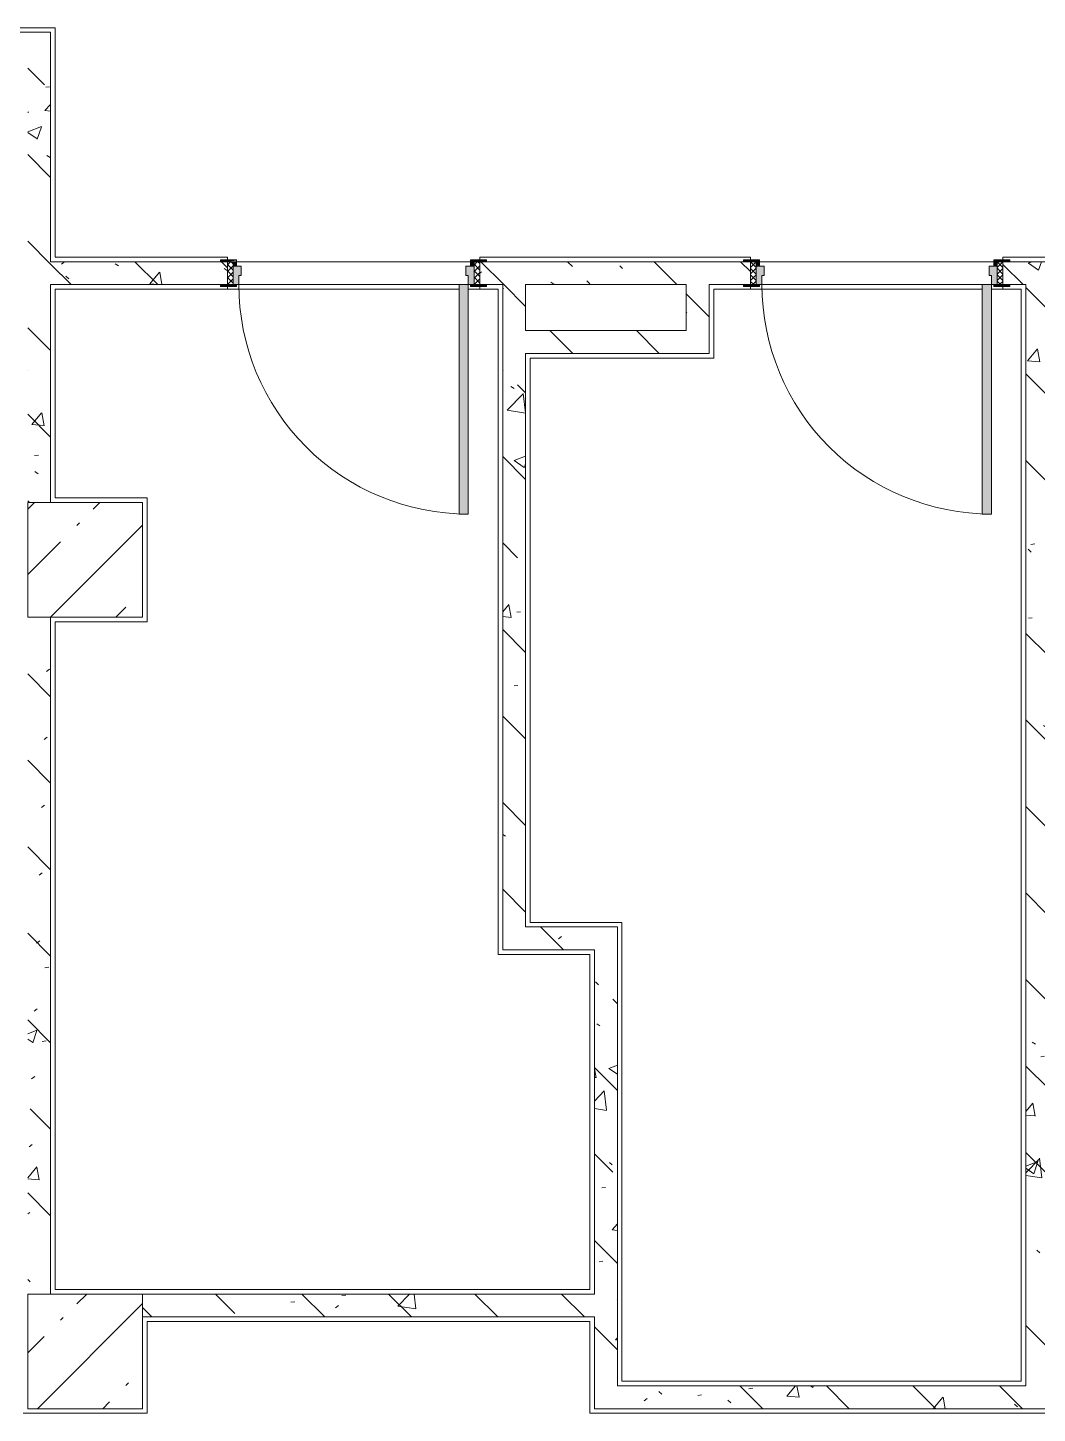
# Model space of a CAD drawing. Header units: millimetres. Extents: x 81711 to 274967, y -8553 to 29000.
# Drawn here: x 226537 to 230937, y 15130 to 21170 of the extents above; entities that cross this region are included whole.
import ezdxf

# ---------------------------------------------------------------- set-up
doc = ezdxf.new("R2010")
doc.units = ezdxf.units.MM
for name, color, linetype, lineweight, true_color in [('A-DOOR-5', 7, 'Continuous', 5, 0xe2e2e2), ('A-DOOR-6', 7, 'Continuous', 5, 0xaaaaaa), ('A-DOOR-FRAM-3', 7, 'Continuous', 5, 0xe2e2e2), ('A-DOOR-FRAM-4', 7, 'Continuous', 5, 0xaaaaaa), ('A-FLOR-2', 7, 'Continuous', 5, 0xaaaaaa), ('I-WALL-29', 7, 'Continuous', 5, 0x787878)]:
    doc.layers.add(name, color=color, linetype=linetype, lineweight=lineweight, true_color=true_color)
doc.layers.add('I-WALL-27', color=7, linetype='Continuous', lineweight=5)
doc.layers.add('S-COLS-1', color=7, linetype='Continuous', lineweight=5)
pattern_1 = [(135, (147956.67, 0), (-377.1708, -377.1708), [533.4, -88.9, 17.78, -88.9]), (135, (147956.67, 376.94), (-377.1708, -377.1708), []), (50, (147956.67, 0), (637.6445, -55.7866), [66.675, -733.425]), (355, (147956.7, 0), (-123.3494, 668.699), [53.34, -586.74]), (100.451, (148009.8, -4.65), (514.299, 612.908), [56.665, -623.315]), (46.184, (147956.7, 177.8), (948.7764, -147.15), [100.012, -1100.137]), (96.636, (148035.7, 165.5), (830.909, 865.997), [84.998, -934.973]), (351.184, (147956.7, 177.8), (830.918, 865.988), [80.01, -880.11]), (21, (148045.57, 133.35), (530.6506, -357.9283), [66.675, -733.425]), (326, (148045.6, 133.35), (216.308, 644.6585), [53.34, -586.74]), (71.451, (148089.8, 103.5), (746.9596, 286.7243), [56.665, -623.315]), (37.5, (147956.67, 0), (10.81053, 295.9426), [16.764, -562.864, 16.764, -578.866, -588.962]), (37.5, (147956.67, 0), (10.81053, 295.9426), [-1175.258, 16.764, -572.198]), (7.5, (147956.67, 0), (233.8692, 350.6318), [16.764, -322.834, 16.764, -549.529, -224.472]), (7.5, (147956.67, 0), (233.8692, 350.6318), [-905.891, 16.764, -207.708]), (327.5, (147758.43, 0), (474.5678, -20.0513), [16.764, -205.486, 16.764, -676.656, -920.115]), (327.5, (147758.43, 0), (474.5678, -20.0513), [-915.67, 16.764, -903.351]), (317.5, (147669.53, 0), (518.4522, 88.9934), [16.764, -272.161, 16.764, -443.738, -653.415]), (317.5, (147669.53, 0), (518.4522, 88.9934), [-749.427, 16.764, -636.651])]
pattern_2 = [(135, (1751.41, 114.685), (-14.14214, -14.14214), []), (225, (1751.41, 114.685), (14.14214, -14.14214), [])]
pattern_3 = [(45, (-371.384, 114.685), (-14.1421, 14.1421), []), (135, (-371.384, 114.685), (-14.1421, -14.1421), [])]

# ---------------------------------------------------------------- blocks, each defined once
blk = doc.blocks.new('110_Дверь_СКБ_1Ст_Внутренняя1 - Д-11п 1100x2100h_кладовые _все__ коридор _между помещениями блока столовой__ моечные _все_ 2-32102277-1_5_3_птичка')
at = {"layer": 'A-DOOR-5'}
h = blk.add_hatch(color=256, dxfattribs=at)
h.paths.add_polyline_path([(-477.5, -30), (-477.5, 10), (-487.5, 10), (-487.5, 50), (-512.5, 50), (-512.5, -30), (-487.5, -30)])
h.paths.add_polyline_path([(537.5, -30), (537.5, 50), (512.5, 50), (512.5, 10), (502.5, 10), (502.5, -30), (512.5, -30)])
at = {"layer": 'A-DOOR-6'}
h = blk.add_hatch(dxfattribs=at)
h.set_pattern_fill('FP_17', color=256, style=0, pattern_type=2)
h.set_pattern_definition(pattern_2)
h.paths.add_polyline_path([(537.5, -50), (562.5, -50), (562.5, 50), (537.5, 50)])
at = {"layer": 'A-DOOR-FRAM-3'}
for points in [[(-447.5, 50), (-447.5, 1050), (-487.5, 1050), (-487.5, 50)], [(-567.5, 50), (-497.5, 50), (-497.5, 58), (-567.5, 58)], [(562.5, 50), (592.5, 50), (592.5, 58), (522.5, 58), (522.5, 50), (542.6, 50)], [(-567.5, -58), (-497.5, -58), (-497.5, -50), (-567.5, -50)], [(-497.5, -50), (-497.5, -30), (-512.5, -30), (-512.5, -50)], [(537.5, -50), (537.5, -30), (522.5, -30), (522.5, -50)], [(560.5, -58), (592.5, -58), (592.5, -50), (522.5, -51.4), (522.5, -58)]]:
    blk.add_hatch(color=256, dxfattribs=at).paths.add_polyline_path(points)
at = {"layer": 'A-DOOR-FRAM-4'}
h = blk.add_hatch(dxfattribs=at)
h.set_pattern_fill('FP_18', color=256, style=0, pattern_type=2)
h.set_pattern_definition(pattern_3)
h.paths.add_polyline_path([(-537.5, -50), (-512.5, -50), (-512.5, 50), (-537.5, 50)])
at = {"layer": 'A-DOOR-6'}
for p, q in [((-487.5, 1050), (-487.5, 50)), ((-447.5, 1050), (-487.5, 1050)), ((-447.5, 50), (-447.5, 1050)), ((-487.5, 50), (-447.5, 50))]:
    blk.add_line(p, q, dxfattribs=at)
blk.add_arc((-487.5, 50), 1000, 360, 90, dxfattribs=at)
at = {"layer": 'A-DOOR-FRAM-4'}
for p, q in [((-497.5, 58), (-567.5, 58)), ((-567.5, 58), (-567.5, 50)), ((-567.5, 50), (-497.5, 50)), ((-512.5, 50), (-537.5, 50)), ((-537.5, 50), (-537.5, -50)), ((-487.5, 50), (-512.5, 50)), ((-512.5, 50), (-512.5, -30)), ((-512.5, -50), (-512.5, 50)), ((-497.5, 50), (-512.5, 50)), ((-512.5, 50), (-512.5, 49)), ((-512.5, 49), (-497.5, 49)), ((-497.5, 50), (-497.5, 58)), ((-497.5, 49), (-497.5, 50)), ((-487.5, 10), (-487.5, 50)), ((-477.5, 10), (-487.5, 10)), ((-477.5, -30), (-477.5, 10)), ((512.5, 10), (502.5, 10)), ((502.5, 10), (502.5, -30)), ((512.5, 50), (512.5, 10)), ((537.5, 50), (512.5, 50)), ((592.5, 58), (522.5, 58)), ((522.5, 58), (522.5, 50)), ((537.5, 50), (522.5, 50)), ((522.5, 50), (522.5, 49)), ((522.5, 50), (592.5, 50)), ((522.5, 49), (537.5, 49)), ((537.5, -30), (537.5, 50)), ((562.5, 50), (537.5, 50)), ((537.5, 50), (537.5, -50)), ((537.5, 49), (537.5, 50)), ((562.5, -50), (562.5, 50)), ((592.5, 50), (592.5, 58)), ((-497.5, -50), (-567.5, -50)), ((-567.5, -50), (-567.5, -58)), ((-567.5, -58), (-497.5, -58)), ((-537.5, -50), (-512.5, -50)), ((-512.5, -30), (-477.5, -30)), ((-497.5, -30), (-512.5, -30)), ((-512.5, -30), (-512.5, -50)), ((-512.5, -50), (-497.5, -50)), ((-497.5, -50), (-497.5, -30)), ((-497.5, -58), (-497.5, -50)), ((502.5, -30), (537.5, -30)), ((537.5, -30), (522.5, -30)), ((522.5, -30), (522.5, -50)), ((522.5, -50), (537.5, -50)), ((592.5, -50), (522.5, -50)), ((522.5, -50), (522.5, -58)), ((522.5, -58), (592.5, -58)), ((537.5, -50), (537.5, -30)), ((537.5, -50), (562.5, -50)), ((592.5, -58), (592.5, -50))]:
    blk.add_line(p, q, dxfattribs=at)
blk = doc.blocks.new('110_Дверь_СКБ_1Ст_Внутренняя1 - Д-11п 1100x2100h_кладовые _все__ коридор _между помещениями блока столовой__ моечные _все_ 2-V108-1_5_3_птичка')
at = {"layer": 'A-DOOR-5'}
h = blk.add_hatch(color=256, dxfattribs=at)
h.paths.add_polyline_path([(512.5, 50), (512.5, 10), (502.5, 10), (502.5, -30), (537.5, -30), (537.5, 50), (522.5, 50)])
h.paths.add_polyline_path([(-497.5, 50), (-512.5, 50), (-512.5, -30), (-477.5, -30), (-477.5, 10), (-487.5, 10), (-487.5, 50)])
at = {"layer": 'A-DOOR-6'}
h = blk.add_hatch(dxfattribs=at)
h.set_pattern_fill('FP_17', color=256, style=0, pattern_type=2)
h.set_pattern_definition(pattern_2)
h.paths.add_polyline_path([(562.5, 50), (537.5, 50), (537.5, -50), (562.5, -50)])
at = {"layer": 'A-DOOR-FRAM-3'}
for points in [[(-487.5, 1050), (-487.5, 50), (-447.5, 50), (-447.5, 1050)], [(-537.5, 58), (-567.5, 58), (-567.5, 50), (-497.5, 50), (-497.5, 58), (-517.5, 58)], [(592.5, 58), (522.5, 58), (522.5, 50), (592.5, 50)], [(-537.5, -50), (-567.5, -50), (-567.5, -58), (-497.5, -58), (-497.5, -50), (-513.9, -50)], [(-512.5, -30), (-512.5, -50), (-497.5, -50), (-497.5, -30)], [(522.5, -30), (522.5, -50), (537.5, -50), (537.5, -30)], [(562.5, -50), (522.5, -55.2), (522.5, -58), (592.5, -58), (592.5, -50)]]:
    blk.add_hatch(color=256, dxfattribs=at).paths.add_polyline_path(points)
at = {"layer": 'A-DOOR-FRAM-4'}
h = blk.add_hatch(dxfattribs=at)
h.set_pattern_fill('FP_18', color=256, style=0, pattern_type=2)
h.set_pattern_definition(pattern_3)
h.paths.add_polyline_path([(-512.5, 50), (-537.5, 50), (-537.5, -50), (-512.5, -48.8)])
at = {"layer": 'A-DOOR-6'}
for p, q in [((-487.5, 1050), (-487.5, 50)), ((-447.5, 1050), (-487.5, 1050)), ((-447.5, 50), (-447.5, 1050)), ((-487.5, 50), (-447.5, 50))]:
    blk.add_line(p, q, dxfattribs=at)
blk.add_arc((-487.5, 50), 1000, 360, 90, dxfattribs=at)
at = {"layer": 'A-DOOR-FRAM-4'}
for p, q in [((-497.5, 58), (-567.5, 58)), ((-567.5, 58), (-567.5, 50)), ((-567.5, 50), (-497.5, 50)), ((-512.5, 50), (-537.5, 50)), ((-537.5, 50), (-537.5, -50)), ((-487.5, 50), (-512.5, 50)), ((-512.5, 50), (-512.5, -30)), ((-512.5, -50), (-512.5, 50)), ((-497.5, 50), (-512.5, 50)), ((-512.5, 50), (-512.5, 49)), ((-512.5, 49), (-497.5, 49)), ((-497.5, 50), (-497.5, 58)), ((-497.5, 49), (-497.5, 50)), ((-487.5, 10), (-487.5, 50)), ((-477.5, 10), (-487.5, 10)), ((-477.5, -30), (-477.5, 10)), ((512.5, 10), (502.5, 10)), ((502.5, 10), (502.5, -30)), ((512.5, 50), (512.5, 10)), ((537.5, 50), (512.5, 50)), ((592.5, 58), (522.5, 58)), ((522.5, 58), (522.5, 50)), ((537.5, 50), (522.5, 50)), ((522.5, 50), (522.5, 49)), ((522.5, 50), (592.5, 50)), ((522.5, 49), (537.5, 49)), ((537.5, -30), (537.5, 50)), ((562.5, 50), (537.5, 50)), ((537.5, 50), (537.5, -50)), ((537.5, 49), (537.5, 50)), ((562.5, -50), (562.5, 50)), ((592.5, 50), (592.5, 58)), ((-497.5, -50), (-567.5, -50)), ((-567.5, -50), (-567.5, -58)), ((-567.5, -58), (-497.5, -58)), ((-537.5, -50), (-512.5, -50)), ((-512.5, -30), (-477.5, -30)), ((-497.5, -30), (-512.5, -30)), ((-512.5, -30), (-512.5, -50)), ((-512.5, -50), (-497.5, -50)), ((-497.5, -50), (-497.5, -30)), ((-497.5, -58), (-497.5, -50)), ((502.5, -30), (537.5, -30)), ((537.5, -30), (522.5, -30)), ((522.5, -30), (522.5, -50)), ((522.5, -50), (537.5, -50)), ((592.5, -50), (522.5, -50)), ((522.5, -50), (522.5, -58)), ((522.5, -58), (592.5, -58)), ((537.5, -50), (537.5, -30)), ((537.5, -50), (562.5, -50)), ((592.5, -58), (592.5, -50))]:
    blk.add_line(p, q, dxfattribs=at)
blk = doc.blocks.new('BSC_Колонна _Прямоугольная - 500х500-V147-1_5_3_птичка')
at = {"layer": 'S-COLS-1'}
h = blk.add_hatch(dxfattribs=at)
h.set_pattern_fill('FP_144', color=256, style=0, pattern_type=2)
h.set_pattern_definition([(45, (-78830, -15400), (-285.1231, 285.1231), []), (45, (-78544.88, -15400), (-285.1231, 285.1231), [504.031, -100.806, 16.764, -84.042])])
h.paths.add_polyline_path([(-250, -250), (250, -250), (250, 250), (-250, 250), (-250, -74.3)])
for p, q in [((250, 250), (-250, 250)), ((-250, 250), (-250, -250)), ((250, -250), (250, 250)), ((-250, -250), (250, -250))]:
    blk.add_line(p, q, dxfattribs=at)
blk = doc.blocks.new('BSC_Колонна _Прямоугольная - 500х500-V166-1_5_3_птичка')
at = {"layer": 'S-COLS-1'}
h = blk.add_hatch(dxfattribs=at)
h.set_pattern_fill('FP_154', color=256, style=0, pattern_type=2)
h.set_pattern_definition([(45, (-78830, -18850), (-285.1231, 285.1231), []), (45, (-78544.88, -18850), (-285.1231, 285.1231), [504.031, -100.806, 16.764, -84.042])])
h.paths.add_polyline_path([(-150.2, -250), (250, -250), (250, 250), (-250, 250), (-250, -250), (-185.6, -250)])
for p, q in [((250, 250), (-250, 250)), ((-250, 250), (-250, -250)), ((250, -250), (250, 250)), ((-250, -250), (250, -250))]:
    blk.add_line(p, q, dxfattribs=at)

msp = doc.modelspace()

# ---------------------------------------------------------------- hatches: boundary and pattern name
at = {"layer": 'I-WALL-29'}
h = msp.add_hatch(dxfattribs=at)
h.set_pattern_fill('FP_103', color=256, style=0, pattern_type=2)
h.set_pattern_definition(pattern_1)
h.paths.add_polyline_path([(226536.5, 15150), (226536.7, 15150.8), (226536.7, 15650), (226636.5, 15650), (226636.5, 18600), (226536.7, 18600), (226536.7, 19100), (226636.5, 19100), (226636.5, 21150), (226536.5, 21150), (226536.5, 15325.4)])
h = msp.add_hatch(dxfattribs=at)
h.set_pattern_fill('FP_103', color=256, style=0, pattern_type=2)
h.set_pattern_definition(pattern_1)
h.paths.add_polyline_path([(227406.7, 20050), (227406.7, 20150), (226636.5, 20150), (226636.5, 20050), (227376.7, 20050)])
h.paths.add_polyline_path([(228992.9, 20050), (229406.7, 20050), (229406.7, 20150), (228506.7, 20150), (228506.7, 20050), (228726.7, 20050)])
h = msp.add_hatch(dxfattribs=at)
h.set_pattern_fill('FP_103', color=256, style=0, pattern_type=2)
h.set_pattern_definition(pattern_1)
h.paths.add_polyline_path([(229506.7, 19750), (229506.7, 20150), (229406.7, 20150), (229406.7, 19750)])
h = msp.add_hatch(dxfattribs=at)
h.set_pattern_fill('FP_103', color=256, style=0, pattern_type=2)
h.set_pattern_definition(pattern_1)
h.paths.add_polyline_path([(230816.7, 20050), (231386.7, 20050), (231386, 20150), (230786.7, 20150), (230786.7, 20050)])
h.paths.add_polyline_path([(229686.7, 20050), (229686.7, 20150), (229506.7, 20150), (229506.7, 20050), (229656.7, 20050)])
h.paths.add_polyline_path([(232336.7, 20050), (232436.7, 20050), (232436.7, 20150), (232336.7, 20150)])
h = msp.add_hatch(dxfattribs=at)
h.set_pattern_fill('FP_103', color=256, style=0, pattern_type=2)
h.set_pattern_definition(pattern_1)
h.paths.add_polyline_path([(228606.7, 17250), (228706.7, 17250), (228706.7, 20050), (228606.7, 20050), (228606.7, 17270)])
h = msp.add_hatch(dxfattribs=at)
h.set_pattern_fill('FP_103', color=256, style=0, pattern_type=2)
h.set_pattern_definition(pattern_1)
h.paths.add_polyline_path([(230886.7, 15250), (230986.7, 15250), (230981.8, 20050), (230886.7, 20050), (230886.7, 15270)])
h = msp.add_hatch(dxfattribs=at)
h.set_pattern_fill('FP_103', color=256, style=0, pattern_type=2)
h.set_pattern_definition(pattern_1)
h.paths.add_polyline_path([(228910.9, 19750), (229406.7, 19750), (229406.7, 19850), (228706.7, 19850), (228706.7, 19750), (228837, 19750)])
h = msp.add_hatch(dxfattribs=at)
h.set_pattern_fill('FP_103', color=256, style=0, pattern_type=2)
h.set_pattern_definition(pattern_1)
h.paths.add_polyline_path([(228706.7, 17150), (229106.7, 17150), (229106.7, 17250), (228606.7, 17250), (228606.7, 17150)])
h = msp.add_hatch(dxfattribs=at)
h.set_pattern_fill('FP_103', color=256, style=0, pattern_type=2)
h.set_pattern_definition(pattern_1)
h.paths.add_polyline_path([(229006.7, 15250), (229106.7, 15250), (229106.7, 17150), (229006.7, 17150), (229006.7, 15530)])
h = msp.add_hatch(dxfattribs=at)
h.set_pattern_fill('FP_103', color=256, style=0, pattern_type=2)
h.set_pattern_definition(pattern_1)
h.paths.add_polyline_path([(227036.7, 15550), (229006.7, 15550), (229006.7, 15650), (227036.7, 15650), (227036.7, 15593.2)])
h = msp.add_hatch(dxfattribs=at)
h.set_pattern_fill('FP_103', color=256, style=0, pattern_type=2)
h.set_pattern_definition(pattern_1)
h.paths.add_polyline_path([(230527.6, 15150), (232155.1, 15150), (232155.1, 15250), (229006.7, 15250), (229006.7, 15150), (229126.7, 15150)])

# ---------------------------------------------------------------- linework, layer by layer
at = {"layer": 'A-FLOR-2'}
for p, q in [((226336.5, 21170), (226656.5, 21170)), ((226656.5, 21170), (226656.5, 20170)), ((226656.5, 20170), (227406.7, 20170)), ((227406.7, 20170), (227406.7, 20158)), ((228506.7, 20158), (228506.7, 20170)), ((228506.7, 20170), (229686.7, 20170)), ((229686.7, 20170), (229686.7, 20158)), ((230786.7, 20158), (230786.7, 20170)), ((230786.7, 20170), (231252.2, 20170)), ((226656.5, 20030), (226656.5, 19120)), ((228416.7, 20030), (226656.5, 20030)), ((227406.7, 20042), (227406.7, 20030)), ((228586.7, 20030), (228456.7, 20030)), ((228506.7, 20030), (228506.7, 20042)), ((228586.7, 17130), (228586.7, 20030)), ((230696.7, 20030), (229526.7, 20030)), ((229526.7, 20030), (229526.7, 19730)), ((229686.7, 20042), (229686.7, 20030)), ((230866.7, 20030), (230736.7, 20030)), ((230786.7, 20030), (230786.7, 20042)), ((230866.7, 15270), (230866.7, 20030)), ((229526.7, 19730), (228726.7, 19730)), ((228726.7, 19730), (228726.7, 17270)), ((226656.5, 19120), (227056.7, 19120)), ((227056.7, 19120), (227056.7, 18580)), ((227056.7, 18580), (226656.5, 18580)), ((226656.5, 18580), (226656.5, 15670)), ((228726.7, 17270), (229126.7, 17270)), ((229126.7, 17270), (229126.7, 15270)), ((228986.7, 17130), (228586.7, 17130)), ((228986.7, 15670), (228986.7, 17130)), ((226656.5, 15670), (228986.7, 15670)), ((228986.7, 15530), (227056.7, 15530)), ((227056.7, 15530), (227056.7, 15130)), ((228986.7, 15130), (228986.7, 15530)), ((229126.7, 15270), (230866.7, 15270)), ((227056.7, 15130), (226516.7, 15130)), ((232667.2, 15130), (228986.7, 15130))]:
    msp.add_line(p, q, dxfattribs=at)
at = {"layer": 'I-WALL-27'}
for p, q in [((226636.5, 21150), (226366.5, 21150)), ((226636.5, 20150), (226636.5, 21150)), ((227376.7, 20150), (226636.5, 20150)), ((227446.7, 20150), (228466.7, 20150)), ((229656.7, 20150), (228536.7, 20150)), ((229726.7, 20150), (230746.7, 20150)), ((231356.7, 20150), (230816.7, 20150)), ((226636.5, 19100), (226636.5, 20050)), ((226636.5, 20050), (227376.7, 20050)), ((228416.7, 20050), (227456.7, 20050)), ((228536.7, 20050), (228606.7, 20050)), ((228606.7, 20050), (228606.7, 17150)), ((228706.7, 19850), (228706.7, 20050)), ((228706.7, 20050), (229406.7, 20050)), ((229406.7, 20050), (229406.7, 19850)), ((229506.7, 20050), (229656.7, 20050)), ((229506.7, 19750), (229506.7, 20050)), ((230696.7, 20050), (229736.7, 20050)), ((230816.7, 20050), (230886.7, 20050)), ((230886.7, 20050), (230886.7, 15250)), ((229406.7, 19850), (228706.7, 19850)), ((228706.7, 17250), (228706.7, 19750)), ((228706.7, 19750), (229506.7, 19750)), ((226636.5, 15650), (226636.5, 18600)), ((229106.7, 17250), (228706.7, 17250)), ((229106.7, 15250), (229106.7, 17250)), ((228606.7, 17150), (229006.7, 17150)), ((229006.7, 17150), (229006.7, 15650)), ((229006.7, 15650), (227036.7, 15650)), ((227036.7, 15550), (229006.7, 15550)), ((229006.7, 15550), (229006.7, 15150)), ((230886.7, 15250), (229106.7, 15250)), ((229006.7, 15150), (232155.1, 15150))]:
    msp.add_line(p, q, dxfattribs=at)

# ---------------------------------------------------------------- block references
at = {"layer": 'A-DOOR-6', "rotation": 180}
for name, p in [('110_Дверь_СКБ_1Ст_Внутренняя1 - Д-11п 1100x2100h_кладовые _все__ коридор _между помещениями блока столовой__ моечные _все_ 2-V108-1_5_3_птичка', (227969.2, 20100)), ('110_Дверь_СКБ_1Ст_Внутренняя1 - Д-11п 1100x2100h_кладовые _все__ коридор _между помещениями блока столовой__ моечные _все_ 2-32102277-1_5_3_птичка', (230249.2, 20100))]:
    msp.add_blockref(name, p, dxfattribs=at)
at = {"layer": 'S-COLS-1'}
for name, p in [('BSC_Колонна _Прямоугольная - 500х500-V166-1_5_3_птичка', (226786.7, 18850)), ('BSC_Колонна _Прямоугольная - 500х500-V147-1_5_3_птичка', (226786.7, 15400))]:
    msp.add_blockref(name, p, dxfattribs=at)

doc.saveas('drawing.dxf')
